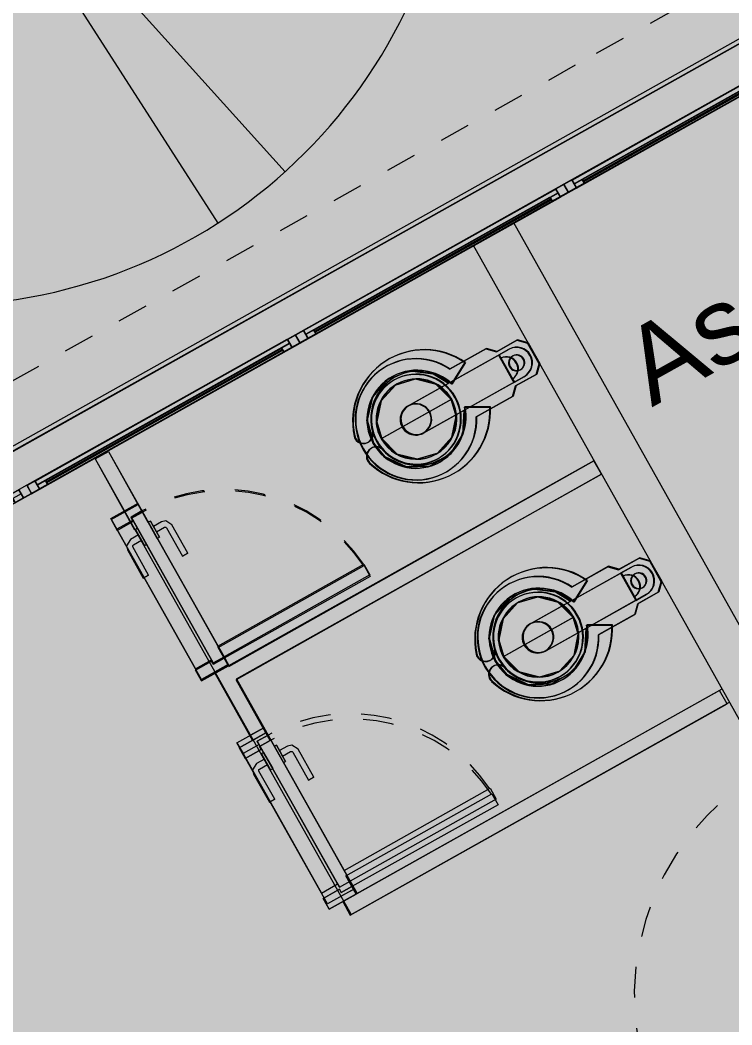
# Model space of a CAD drawing. Header units: metres. Extents: x -11.7 to 73.2, y 41.7 to 99.3.
# Drawn here: x -3.681 to -1.368, y 52.986 to 56.25 of the extents above; entities that cross this region are included whole.
import ezdxf

# ---------------------------------------------------------------- set-up
doc = ezdxf.new("R2010")
doc.units = ezdxf.units.M
doc.linetypes.add('LineaDiscontinua-1_5mm', pattern=[0.003, 0.0015, -0.0015])
doc.linetypes.add('LíneaDeRejilla', pattern=[0.021, 0.012, -0.003, 0.003, -0.003])
for name, color, linetype, lineweight in [('A-DETL-3', 151, 'Continuous', 5), ('A-DETL-GENF', 92, 'Continuous', 5), ('A-MURO', 113, 'Continuous', 9), ('A-MURO-ACHU', 111, 'Continuous', 9), ('A-PISO', 51, 'Continuous', 9), ('A-PISO-ACHU', 8, 'Continuous', 9), ('A-PSAJ-ARBOL', 71, 'Continuous', 5), ('A-PUER', 31, 'Continuous', 5), ('A-PUER-MARC', 31, 'Continuous', 5), ('A-TEXT-NOTA', 2, 'Continuous', 5), ('A-VENT', 1, 'Continuous', 5), ('A-WALL', 113, 'Continuous', 18), ('H-HID-APAR', 6, 'Continuous', 5), ('S-REJI', 1, 'Continuous', 5)]:
    doc.layers.add(name, color=color, linetype=linetype, lineweight=lineweight)
doc.styles.add('Arial_3', font='arial.ttf', dxfattribs={"height": 0.25})

# ---------------------------------------------------------------- blocks, each defined once
blk = doc.blocks.new('Puerta-Batiente-HojaLisa - 900x2200-1042033-Nivel 1')
at = {"layer": 'A-PUER'}
for p, q in [((-0.382, 0.919), (-0.422, 0.919)), ((-0.422, 0.919), (-0.422, 0.075)), ((-0.382, 0.075), (-0.382, 0.919)), ((-0.422, 0.075), (-0.382, 0.075)), ((0.422, 0.075), (-0.422, 0.075)), ((-0.422, 0.075), (-0.422, 0.075)), ((-0.422, 0.075), (0.422, 0.075)), ((-0.422, 0.075), (-0.422, 0.035)), ((-0.422, 0.075), (-0.422, 0.035)), ((0.422, 0.075), (0.422, 0.075)), ((0.422, 0.035), (0.422, 0.075)), ((0.422, 0.075), (0.422, 0.035)), ((0.422, 0.035), (-0.422, 0.035)), ((-0.422, 0.035), (-0.422, 0.035)), ((-0.422, 0.035), (0.422, 0.035)), ((0.422, 0.035), (0.422, 0.035))]:
    blk.add_line(p, q, dxfattribs=at)
at = {"layer": 'A-PUER', "linetype": 'LineaDiscontinua-1_5mm'}
blk.add_arc((-0.422, 0.075), 0.844, 360, 87.2835, dxfattribs=at)
at = {"layer": 'A-PUER-MARC'}
for p, q in [((-0.45, -0.025), (-0.45, 0.075)), ((-0.45, 0.075), (-0.422, 0.075)), ((-0.45, -0.025), (-0.45, 0.075)), ((-0.45, 0.075), (-0.45, 0.075)), ((-0.45, 0.075), (0.45, 0.075)), ((-0.422, 0.075), (-0.422, 0.035)), ((0.422, 0.075), (-0.422, 0.075)), ((-0.422, 0.075), (-0.422, 0.075)), ((-0.422, 0.075), (-0.422, 0.035)), ((0.422, 0.075), (0.422, 0.075)), ((0.45, 0.075), (0.422, 0.075)), ((0.422, 0.075), (0.422, 0.035)), ((0.422, 0.035), (0.422, 0.075)), ((0.45, 0.075), (0.45, -0.025)), ((0.45, 0.075), (0.45, 0.075)), ((0.45, 0.075), (0.45, -0.025)), ((-0.422, 0.035), (-0.41, 0.035)), ((-0.422, 0.035), (-0.422, 0.035)), ((-0.422, 0.035), (0.422, 0.035)), ((-0.41, 0.035), (-0.41, -0.025)), ((-0.41, 0.035), (-0.41, -0.025)), ((0.41, 0.035), (-0.41, 0.035)), ((-0.41, 0.035), (-0.41, 0.035)), ((0.41, 0.035), (0.41, 0.035)), ((0.41, -0.025), (0.41, 0.035)), ((0.422, 0.035), (0.41, 0.035)), ((0.41, -0.025), (0.41, 0.035)), ((0.422, 0.035), (0.422, 0.035)), ((-0.41, -0.025), (-0.45, -0.025)), ((0.45, -0.025), (-0.45, -0.025)), ((-0.45, -0.025), (-0.45, -0.025)), ((-0.41, -0.025), (-0.41, -0.025)), ((-0.41, -0.025), (0.41, -0.025)), ((0.41, -0.025), (0.45, -0.025)), ((0.41, -0.025), (0.41, -0.025)), ((0.45, -0.025), (0.45, -0.025))]:
    blk.add_line(p, q, dxfattribs=at)
blk = doc.blocks.new('Puerta-Batiente-HojaLisa - 600x1_400-1274801-Nivel 1')
at = {"layer": 'A-PUER'}
for p, q in [((0.272, 0.015), (-0.272, 0.015)), ((-0.272, 0.015), (-0.272, 0.015)), ((-0.272, 0.015), (0.272, 0.015)), ((-0.272, 0.015), (-0.272, -0.025)), ((-0.272, 0.015), (-0.272, -0.025)), ((0.272, 0.015), (0.272, 0.015)), ((0.272, -0.025), (0.272, 0.015)), ((0.272, 0.015), (0.272, -0.025)), ((-0.272, -0.569), (-0.272, -0.025)), ((-0.272, -0.025), (-0.232, -0.025)), ((0.272, -0.025), (-0.272, -0.025)), ((-0.272, -0.025), (-0.272, -0.025)), ((-0.272, -0.025), (0.272, -0.025)), ((-0.232, -0.025), (-0.232, -0.569)), ((0.272, -0.025), (0.272, -0.025)), ((-0.232, -0.569), (-0.272, -0.569))]:
    blk.add_line(p, q, dxfattribs=at)
at = {"layer": 'A-PUER', "linetype": 'LineaDiscontinua-1_5mm'}
blk.add_arc((-0.272, -0.025), 0.544, 274.2167, 0, dxfattribs=at)
at = {"layer": 'A-PUER-MARC'}
for p, q in [((-0.3, -0.025), (-0.3, 0.075)), ((-0.3, 0.075), (-0.26, 0.075)), ((-0.3, -0.025), (-0.3, 0.075)), ((-0.3, 0.075), (-0.3, 0.075)), ((-0.3, 0.075), (0.3, 0.075)), ((-0.26, 0.075), (-0.26, 0.015)), ((-0.26, 0.075), (-0.26, 0.075)), ((-0.26, 0.075), (-0.26, 0.015)), ((0.26, 0.075), (-0.26, 0.075)), ((0.26, 0.015), (0.26, 0.075)), ((0.3, 0.075), (0.26, 0.075)), ((0.26, 0.075), (0.26, 0.075)), ((0.26, 0.015), (0.26, 0.075)), ((0.3, 0.075), (0.3, 0.075)), ((0.3, 0.075), (0.3, -0.025)), ((0.3, 0.075), (0.3, -0.025)), ((-0.26, 0.015), (-0.272, 0.015)), ((-0.272, 0.015), (-0.272, -0.025)), ((-0.272, 0.015), (-0.272, 0.015)), ((-0.272, 0.015), (-0.272, -0.025)), ((0.272, 0.015), (-0.272, 0.015)), ((-0.26, 0.015), (-0.26, 0.015)), ((-0.26, 0.015), (0.26, 0.015)), ((0.26, 0.015), (0.26, 0.015)), ((0.26, 0.015), (0.272, 0.015)), ((0.272, 0.015), (0.272, 0.015)), ((0.272, 0.015), (0.272, -0.025)), ((0.272, -0.025), (0.272, 0.015)), ((-0.272, -0.025), (-0.3, -0.025)), ((-0.3, -0.025), (-0.3, -0.025)), ((0.3, -0.025), (-0.3, -0.025)), ((-0.272, -0.025), (-0.272, -0.025)), ((-0.272, -0.025), (0.272, -0.025)), ((0.272, -0.025), (0.272, -0.025)), ((0.272, -0.025), (0.3, -0.025)), ((0.3, -0.025), (0.3, -0.025))]:
    blk.add_line(p, q, dxfattribs=at)
blk = doc.blocks.new('Manija-Horizontal-SinCerradura - 120-1041475-Nivel 1')
at = {"layer": 'A-PUER'}
for p, q in [((0.14, 0.038), (0.14, 0.008)), ((0.16, 0.008), (0.16, 0.038)), ((0.27, 0.063), (0.165, 0.063)), ((0.165, 0.043), (0.27, 0.043)), ((0.27, 0.063), (0.27, 0.043)), ((0.27, 0.043), (0.27, 0.063)), ((0.12, 0.008), (0.12, 0)), ((0.12, 0.008), (0.18, 0.008)), ((0.18, 0.008), (0.12, 0.008)), ((0.12, 0), (0.18, 0)), ((0.18, 0), (0.12, 0)), ((0.14, 0.008), (0.16, 0.008)), ((0.16, 0.008), (0.14, 0.008)), ((0.18, 0), (0.18, 0.008))]:
    blk.add_line(p, q, dxfattribs=at)
at = {"layer": 'A-PUER', "flags": 128}
for points in [[(0.165, 0.063), (0.144, 0.0515), (0.14, 0.038)], [(0.16, 0.038), (0.1623, 0.0422), (0.165, 0.043)]]:
    blk.add_lwpolyline(points, dxfattribs=at)
blk = doc.blocks.new('Manija-Horizontal-SinCerradura - 120-1041476-Nivel 1')
at = {"layer": 'A-PUER'}
for p, q in [((0.12, 0), (0.12, -0.008)), ((0.12, 0), (0.18, 0)), ((0.18, 0), (0.12, 0)), ((0.18, -0.008), (0.18, 0)), ((0.12, -0.008), (0.18, -0.008)), ((0.18, -0.008), (0.12, -0.008)), ((0.14, -0.008), (0.14, -0.038)), ((0.14, -0.008), (0.16, -0.008)), ((0.16, -0.008), (0.14, -0.008)), ((0.16, -0.038), (0.16, -0.008)), ((0.27, -0.043), (0.165, -0.043)), ((0.165, -0.063), (0.27, -0.063)), ((0.27, -0.063), (0.27, -0.043)), ((0.27, -0.043), (0.27, -0.063))]:
    blk.add_line(p, q, dxfattribs=at)
at = {"layer": 'A-PUER', "flags": 128}
for points in [[(0.14, -0.038), (0.1515, -0.059), (0.165, -0.063)], [(0.165, -0.043), (0.1608, -0.0407), (0.16, -0.038)]]:
    blk.add_lwpolyline(points, dxfattribs=at)
blk = doc.blocks.new('M_Water Closet - Flush Valve - Floor Mounted - Public - 6_1 Lpf-1196154-Nivel 1')
at = {"layer": 'H-HID-APAR'}
for p, q in [((-0.0381, 0), (-0.0635, -0.0254)), ((-0.0635, -0.0254), (-0.0381, 0)), ((-0.0635, -0.0254), (-0.0635, -0.1016)), ((-0.0635, -0.1016), (-0.0635, -0.0254)), ((-0.0635, -0.0254), (-0.0635, -0.0254)), ((0.0381, 0), (-0.0381, 0)), ((-0.0381, 0), (0.0381, 0)), ((-0.0381, 0), (-0.0381, 0)), ((0.0635, -0.0254), (0.0381, 0)), ((0.0381, 0), (0.0635, -0.0254)), ((0.0381, 0), (0.0381, 0)), ((0.0635, -0.1016), (0.0635, -0.0254)), ((0.0635, -0.0254), (0.0635, -0.1016)), ((0.0635, -0.0254), (0.0635, -0.0254)), ((-0.0508, -0.2877), (-0.0508, -0.0635)), ((-0.0508, -0.0635), (-0.0508, -0.1016)), ((0.0508, -0.0635), (0.0508, -0.2877)), ((0.0508, -0.1016), (0.0508, -0.0635)), ((-0.0635, -0.1016), (-0.0889, -0.127)), ((-0.0889, -0.127), (-0.0635, -0.1016)), ((-0.0889, -0.127), (-0.0889, -0.2625)), ((-0.0889, -0.2625), (-0.0889, -0.127)), ((-0.0889, -0.127), (-0.0889, -0.127)), ((-0.0635, -0.1016), (-0.0635, -0.1016)), ((-0.0508, -0.4382), (-0.0508, -0.1016)), ((-0.0508, -0.1016), (0.0508, -0.1016)), ((-0.0508, -0.1016), (-0.0508, -0.1016)), ((-0.0508, -0.1016), (-0.0381, -0.1016)), ((-0.0381, -0.1016), (0.0381, -0.1016)), ((0.0381, -0.1016), (0.0508, -0.1016)), ((0.0508, -0.1016), (0.0508, -0.4382)), ((0.0508, -0.1016), (0.0508, -0.1016)), ((0.0889, -0.127), (0.0635, -0.1016)), ((0.0635, -0.1016), (0.0889, -0.127)), ((0.0635, -0.1016), (0.0635, -0.1016)), ((0.0889, -0.2625), (0.0889, -0.127)), ((0.0889, -0.127), (0.0889, -0.2625)), ((0.0889, -0.127), (0.0889, -0.127)), ((-0.0429, -0.281), (-0.0825, -0.2088)), ((-0.0825, -0.2088), (-0.0429, -0.281)), ((-0.0825, -0.2088), (-0.0825, -0.2088)), ((0.0826, -0.2088), (0.0429, -0.281)), ((0.0429, -0.281), (0.0826, -0.2088)), ((0.0826, -0.2088), (0.0826, -0.2088)), ((-0.0889, -0.2625), (-0.0889, -0.2625)), ((-0.0508, -0.4382), (-0.0508, -0.2877)), ((-0.0429, -0.281), (-0.0429, -0.281)), ((0.0429, -0.281), (0.0429, -0.281)), ((0.0508, -0.2877), (0.0508, -0.4382)), ((0.0889, -0.2625), (0.0889, -0.2625)), ((-0.0324, -0.5807), (-0.0324, -0.5807)), ((0.0324, -0.5807), (0.0324, -0.5807))]:
    blk.add_line(p, q, dxfattribs=at)
at = {"layer": 'H-HID-APAR', "flags": 128}
for points in [[(0, -0.5969), (-0.0747, -0.5782), (-0.1318, -0.5266), (-0.1579, -0.4542), (-0.1469, -0.378), (-0.1013, -0.3159), (-0.0508, -0.2877)], [(0.0508, -0.2877), (0.1156, -0.3293), (0.1532, -0.3965), (0.1548, -0.4735), (0.1199, -0.5422), (0.0569, -0.5864), (0, -0.5969)], [(0, -0.3064), (-0.067, -0.325), (-0.1149, -0.3754), (-0.13, -0.4434), (-0.1079, -0.5093), (-0.055, -0.5545), (0, -0.5667)], [(0, -0.3064), (0, -0.5667)], [(0, -0.5667), (0.067, -0.5481), (0.1149, -0.4977), (0.13, -0.4298), (0.1079, -0.3638), (0.055, -0.3186), (0, -0.3064)]]:
    blk.add_lwpolyline(points, dxfattribs=at)
at = {"layer": 'H-HID-APAR'}
for centre, radius, start, end in [((0, -0.0635), 0.0508, 0, 180), ((0, -0.0635), 0.0508, 0, 180), ((0, -0.1016), 0.0381, 0, 180), ((0, -0.0635), 0.0254, 360, 180), ((0, -0.0635), 0.0254, 0, 180), ((0, -0.0635), 0.0254, 180, 360), ((0, -0.0635), 0.0254, 180, 0), ((0.0187, -0.4177), 0.2322, 115.8609, 252.5741), ((0.0187, -0.4177), 0.2322, 115.8609, 252.5741), ((-0.0187, -0.4177), 0.2322, 287.4259, 64.1391), ((-0.0187, -0.4177), 0.2322, 287.4259, 64.1391), ((0, -0.4382), 0.1969, 116.8472, 63.1528), ((0, -0.4382), 0.1969, 116.8472, 63.1528), ((0, -0.4382), 0.1588, 108.6629, 270), ((0.0024, -0.4294), 0.1552, 106.9633, 257.0367), ((0.0024, -0.4294), 0.1552, 106.9633, 257.0367), ((0, -0.4382), 0.146, 0, 180), ((0, -0.4382), 0.1461, 360, 180), ((0, -0.4382), 0.1587, 270, 71.3371), ((-0.0024, -0.4294), 0.1552, 282.9633, 73.0367), ((-0.0024, -0.4294), 0.1552, 282.9633, 73.0367), ((0, -0.4366), 0.1302, 90, 270), ((0, -0.4366), 0.1302, 270, 90), ((0, -0.4382), 0.05, 360, 180), ((0, -0.4382), 0.05, 0, 180), ((0, -0.4382), 0.146, 180, 0), ((0, -0.4382), 0.1461, 180, 360), ((0, -0.4382), 0.0508, 180, 0), ((0, -0.4382), 0.0508, 180, 0), ((0, -0.4382), 0.05, 180, 360), ((0, -0.4382), 0.05, 180, 0), ((-0.0416, -0.61), 0.0307, 252.5741, 72.5741), ((-0.0416, -0.61), 0.0307, 252.5741, 72.5741), ((0.0416, -0.61), 0.0307, 107.4259, 287.4259), ((0.0416, -0.61), 0.0307, 107.4259, 287.4259)]:
    blk.add_arc(centre, radius, start, end, dxfattribs=at)
blk = doc.blocks.new('Ventana-1Cuerpo-Proyectante - 1000x500-1742395-Nivel 1')
at = {"layer": 'A-VENT'}
for p, q in [((-0.5, -0.045), (-0.5, -0.075)), ((0.5, -0.045), (-0.5, -0.045)), ((-0.5, -0.045), (-0.5, -0.045)), ((0.5, -0.045), (-0.5, -0.045)), ((-0.5, -0.045), (-0.5, -0.075)), ((-0.47, -0.075), (-0.47, -0.045)), ((-0.47, -0.045), (-0.47, -0.075)), ((-0.47, -0.045), (0.47, -0.045)), ((-0.47, -0.045), (-0.47, -0.045)), ((-0.47, -0.045), (0.47, -0.045)), ((-0.47, -0.06), (-0.47, -0.075)), ((0.47, -0.06), (-0.47, -0.06)), ((-0.47, -0.06), (-0.47, -0.06)), ((0.47, -0.06), (-0.47, -0.06)), ((-0.47, -0.06), (-0.47, -0.075)), ((-0.44, -0.075), (-0.44, -0.06)), ((-0.44, -0.06), (-0.44, -0.075)), ((-0.44, -0.06), (0.44, -0.06)), ((-0.44, -0.06), (-0.44, -0.06)), ((-0.44, -0.06), (0.44, -0.06)), ((0.44, -0.075), (0.44, -0.06)), ((0.44, -0.06), (0.44, -0.06)), ((0.44, -0.06), (0.44, -0.075)), ((0.47, -0.075), (0.47, -0.045)), ((0.47, -0.045), (0.47, -0.045)), ((0.47, -0.045), (0.47, -0.075)), ((0.47, -0.075), (0.47, -0.06)), ((0.47, -0.075), (0.47, -0.06)), ((0.47, -0.06), (0.47, -0.06)), ((0.5, -0.075), (0.5, -0.045)), ((0.5, -0.075), (0.5, -0.045)), ((0.5, -0.045), (0.5, -0.045)), ((0.5, -0.075), (-0.5, -0.075)), ((-0.5, -0.075), (-0.5, -0.075)), ((-0.5, -0.075), (0.5, -0.075)), ((0.47, -0.075), (-0.47, -0.075)), ((-0.47, -0.075), (-0.47, -0.075)), ((-0.47, -0.075), (0.47, -0.075)), ((0.47, -0.075), (-0.47, -0.075)), ((-0.47, -0.075), (-0.47, -0.075)), ((-0.47, -0.075), (0.47, -0.075)), ((-0.44, -0.066), (-0.44, -0.068)), ((0.44, -0.066), (-0.44, -0.066)), ((-0.44, -0.066), (-0.44, -0.066)), ((0.44, -0.066), (-0.44, -0.066)), ((-0.44, -0.066), (-0.44, -0.068)), ((0.44, -0.068), (-0.44, -0.068)), ((-0.44, -0.068), (-0.44, -0.068)), ((-0.44, -0.068), (0.44, -0.068)), ((0.44, -0.075), (-0.44, -0.075)), ((-0.44, -0.075), (-0.44, -0.075)), ((-0.44, -0.075), (0.44, -0.075)), ((0.44, -0.068), (0.44, -0.066)), ((0.44, -0.068), (0.44, -0.066)), ((0.44, -0.066), (0.44, -0.066)), ((0.44, -0.068), (0.44, -0.068)), ((0.44, -0.075), (0.44, -0.075)), ((0.47, -0.075), (0.47, -0.075)), ((0.47, -0.075), (0.47, -0.075)), ((0.5, -0.075), (0.5, -0.075))]:
    blk.add_line(p, q, dxfattribs=at)
blk = doc.blocks.new('M_RPC Tree - Deciduous - Scarlet Oak - 6 mts-1356157-Nivel 1')
at = {"layer": 'A-PSAJ-ARBOL'}
for q in [(0.9105, -1.4196), (1.1293, -1.2526)]:
    blk.add_line((0, 0), q, dxfattribs=at)
blk.add_arc((0, 0), 1.6865, 180, 360, dxfattribs=at)
blk = doc.blocks.new('Puerta-Batiente-ConVentanaSuperior - 900x2200-HojaConDilataciones_3_-V19-Nivel 1')
at = {"layer": 'A-PUER'}
for p, q in [((-0.382, 0.919), (-0.422, 0.919)), ((-0.422, 0.919), (-0.422, 0.075)), ((-0.382, 0.075), (-0.382, 0.919)), ((-0.422, 0.075), (-0.382, 0.075))]:
    blk.add_line(p, q, dxfattribs=at)
at = {"layer": 'A-PUER', "linetype": 'LineaDiscontinua-1_5mm'}
blk.add_arc((-0.422, 0.075), 0.844, 360, 87.2835, dxfattribs=at)
at = {"layer": 'A-PUER-MARC', "lineweight": 9}
for p, q in [((-0.45, -0.025), (-0.45, 0.075)), ((-0.45, 0.075), (-0.422, 0.075)), ((-0.422, 0.075), (-0.422, 0.035)), ((0.422, 0.035), (0.422, 0.075)), ((0.422, 0.075), (0.45, 0.075)), ((0.45, 0.075), (0.45, -0.025)), ((-0.422, 0.035), (-0.41, 0.035)), ((-0.41, 0.035), (-0.41, -0.025)), ((0.41, 0.035), (0.422, 0.035)), ((0.41, -0.025), (0.41, 0.035)), ((-0.41, -0.025), (-0.45, -0.025)), ((0.45, -0.025), (0.41, -0.025))]:
    blk.add_line(p, q, dxfattribs=at)
at = {"layer": 'A-PUER-MARC'}
for p, q in [((-0.45, 0.075), (-0.422, 0.075)), ((-0.45, 0.075), (-0.45, 0.075)), ((-0.45, -0.025), (-0.45, 0.075)), ((-0.422, 0.075), (-0.422, 0.075)), ((-0.422, 0.035), (-0.422, 0.075)), ((0.422, 0.075), (0.45, 0.075)), ((0.422, 0.075), (0.422, 0.075)), ((0.422, 0.075), (0.422, 0.035)), ((0.45, 0.075), (0.45, 0.075)), ((0.45, -0.025), (0.45, 0.075)), ((-0.41, 0.035), (-0.422, 0.035)), ((-0.422, 0.035), (-0.422, 0.035)), ((-0.41, -0.025), (-0.41, 0.035)), ((-0.41, 0.035), (-0.41, 0.035)), ((0.41, -0.025), (0.41, 0.035)), ((0.422, 0.035), (0.41, 0.035)), ((0.41, 0.035), (0.41, 0.035)), ((0.422, 0.035), (0.422, 0.035)), ((-0.45, -0.025), (-0.45, -0.025)), ((-0.41, -0.025), (-0.45, -0.025)), ((-0.41, -0.025), (-0.41, -0.025)), ((0.41, -0.025), (0.41, -0.025)), ((0.45, -0.025), (0.41, -0.025)), ((0.45, -0.025), (0.45, -0.025))]:
    blk.add_line(p, q, dxfattribs=at)
blk = doc.blocks.new('Puerta-Batiente-HojaLisa - 600x1_400-V14-Nivel 1')
at = {"layer": 'A-PUER'}
for p, q in [((-0.272, -0.569), (-0.272, -0.025)), ((-0.272, -0.025), (-0.232, -0.025)), ((-0.232, -0.025), (-0.232, -0.569)), ((-0.232, -0.569), (-0.272, -0.569))]:
    blk.add_line(p, q, dxfattribs=at)
at = {"layer": 'A-PUER', "linetype": 'LineaDiscontinua-1_5mm'}
blk.add_arc((-0.272, -0.025), 0.544, 274.2167, 0, dxfattribs=at)
at = {"layer": 'A-PUER-MARC', "lineweight": 9}
for p, q in [((-0.26, 0.075), (-0.3, 0.075)), ((-0.3, 0.075), (-0.3, -0.025)), ((-0.26, 0.015), (-0.26, 0.075)), ((0.3, 0.075), (0.26, 0.075)), ((0.26, 0.075), (0.26, 0.015)), ((0.3, -0.025), (0.3, 0.075)), ((-0.272, -0.025), (-0.272, 0.015)), ((-0.272, 0.015), (-0.26, 0.015)), ((0.26, 0.015), (0.272, 0.015)), ((0.272, 0.015), (0.272, -0.025)), ((-0.3, -0.025), (-0.272, -0.025)), ((0.272, -0.025), (0.3, -0.025))]:
    blk.add_line(p, q, dxfattribs=at)
at = {"layer": 'A-PUER-MARC'}
for p, q in [((-0.3, -0.025), (-0.3, 0.075)), ((-0.3, 0.075), (-0.26, 0.075)), ((-0.3, 0.075), (-0.3, 0.075)), ((-0.26, 0.075), (-0.26, 0.015)), ((-0.26, 0.075), (-0.26, 0.075)), ((0.26, 0.015), (0.26, 0.075)), ((0.3, 0.075), (0.26, 0.075)), ((0.26, 0.075), (0.26, 0.075)), ((0.3, 0.075), (0.3, 0.075)), ((0.3, 0.075), (0.3, -0.025)), ((-0.26, 0.015), (-0.272, 0.015)), ((-0.272, 0.015), (-0.272, -0.025)), ((-0.272, 0.015), (-0.272, 0.015)), ((-0.26, 0.015), (-0.26, 0.015)), ((0.26, 0.015), (0.26, 0.015)), ((0.26, 0.015), (0.272, 0.015)), ((0.272, 0.015), (0.272, 0.015)), ((0.272, -0.025), (0.272, 0.015)), ((-0.272, -0.025), (-0.3, -0.025)), ((-0.3, -0.025), (-0.3, -0.025)), ((-0.272, -0.025), (-0.272, -0.025)), ((0.272, -0.025), (0.272, -0.025)), ((0.272, -0.025), (0.3, -0.025)), ((0.3, -0.025), (0.3, -0.025))]:
    blk.add_line(p, q, dxfattribs=at)
blk = doc.blocks.new('M_Water Closet - Flush Valve - Floor Mounted - Public - 6_1 Lpf-V12-Nivel 1')
at = {"layer": 'H-HID-APAR'}
for p, q in [((-0.0381, 0), (-0.0635, -0.0254)), ((-0.0635, -0.0254), (-0.0381, 0)), ((-0.0635, -0.0254), (-0.0635, -0.1016)), ((-0.0635, -0.1016), (-0.0635, -0.0254)), ((-0.0635, -0.0254), (-0.0635, -0.0254)), ((0.0381, 0), (-0.0381, 0)), ((-0.0381, 0), (0.0381, 0)), ((-0.0381, 0), (-0.0381, 0)), ((0.0635, -0.0254), (0.0381, 0)), ((0.0381, 0), (0.0635, -0.0254)), ((0.0381, 0), (0.0381, 0)), ((0.0635, -0.1016), (0.0635, -0.0254)), ((0.0635, -0.0254), (0.0635, -0.1016)), ((0.0635, -0.0254), (0.0635, -0.0254)), ((-0.0508, -0.2877), (-0.0508, -0.0635)), ((-0.0508, -0.0635), (-0.0508, -0.1016)), ((0.0508, -0.0635), (0.0508, -0.2877)), ((0.0508, -0.1016), (0.0508, -0.0635)), ((-0.0635, -0.1016), (-0.0889, -0.127)), ((-0.0889, -0.127), (-0.0635, -0.1016)), ((-0.0889, -0.127), (-0.0889, -0.2625)), ((-0.0889, -0.2625), (-0.0889, -0.127)), ((-0.0889, -0.127), (-0.0889, -0.127)), ((-0.0635, -0.1016), (-0.0635, -0.1016)), ((-0.0508, -0.4382), (-0.0508, -0.1016)), ((-0.0508, -0.1016), (0.0508, -0.1016)), ((-0.0508, -0.1016), (-0.0508, -0.1016)), ((-0.0508, -0.1016), (-0.0381, -0.1016)), ((-0.0381, -0.1016), (0.0381, -0.1016)), ((0.0381, -0.1016), (0.0508, -0.1016)), ((0.0508, -0.1016), (0.0508, -0.4382)), ((0.0508, -0.1016), (0.0508, -0.1016)), ((0.0889, -0.127), (0.0635, -0.1016)), ((0.0635, -0.1016), (0.0889, -0.127)), ((0.0635, -0.1016), (0.0635, -0.1016)), ((0.0889, -0.2625), (0.0889, -0.127)), ((0.0889, -0.127), (0.0889, -0.2625)), ((0.0889, -0.127), (0.0889, -0.127)), ((-0.0429, -0.281), (-0.0825, -0.2088)), ((-0.0825, -0.2088), (-0.0429, -0.281)), ((-0.0825, -0.2088), (-0.0825, -0.2088)), ((0.0826, -0.2088), (0.0429, -0.281)), ((0.0429, -0.281), (0.0826, -0.2088)), ((0.0826, -0.2088), (0.0826, -0.2088)), ((-0.0889, -0.2625), (-0.0889, -0.2625)), ((-0.0508, -0.4382), (-0.0508, -0.2877)), ((-0.0429, -0.281), (-0.0429, -0.281)), ((0.0429, -0.281), (0.0429, -0.281)), ((0.0508, -0.2877), (0.0508, -0.4382)), ((0.0889, -0.2625), (0.0889, -0.2625)), ((-0.0324, -0.5807), (-0.0324, -0.5807)), ((0.0324, -0.5807), (0.0324, -0.5807))]:
    blk.add_line(p, q, dxfattribs=at)
at = {"layer": 'H-HID-APAR', "flags": 128}
for points in [[(0, -0.5969), (-0.0747, -0.5782), (-0.1318, -0.5266), (-0.1579, -0.4542), (-0.1469, -0.378), (-0.1013, -0.3159), (-0.0508, -0.2877)], [(0.0508, -0.2877), (0.1156, -0.3293), (0.1532, -0.3965), (0.1548, -0.4735), (0.1199, -0.5422), (0.0569, -0.5864), (0, -0.5969)], [(0, -0.3064), (-0.067, -0.325), (-0.1149, -0.3754), (-0.13, -0.4434), (-0.1079, -0.5093), (-0.055, -0.5545), (0, -0.5667)], [(0, -0.3064), (0, -0.5667)], [(0, -0.5667), (0.067, -0.5481), (0.1149, -0.4977), (0.13, -0.4298), (0.1079, -0.3638), (0.055, -0.3186), (0, -0.3064)]]:
    blk.add_lwpolyline(points, dxfattribs=at)
at = {"layer": 'H-HID-APAR'}
for centre, radius, start, end in [((0, -0.0635), 0.0508, 0, 180), ((0, -0.0635), 0.0508, 0, 180), ((0, -0.1016), 0.0381, 0, 180), ((0, -0.0635), 0.0254, 360, 180), ((0, -0.0635), 0.0254, 0, 180), ((0, -0.0635), 0.0254, 180, 360), ((0, -0.0635), 0.0254, 180, 0), ((0.0187, -0.4177), 0.2322, 115.8609, 252.5741), ((0.0187, -0.4177), 0.2322, 115.8609, 252.5741), ((-0.0187, -0.4177), 0.2322, 287.4259, 64.1391), ((-0.0187, -0.4177), 0.2322, 287.4259, 64.1391), ((0, -0.4382), 0.1969, 116.8472, 63.1528), ((0, -0.4382), 0.1969, 116.8472, 63.1528), ((0, -0.4382), 0.1588, 108.6629, 270), ((0.0024, -0.4294), 0.1552, 106.9633, 257.0367), ((0.0024, -0.4294), 0.1552, 106.9633, 257.0367), ((0, -0.4382), 0.146, 0, 180), ((0, -0.4382), 0.1461, 360, 180), ((0, -0.4382), 0.1587, 270, 71.3371), ((-0.0024, -0.4294), 0.1552, 282.9633, 73.0367), ((-0.0024, -0.4294), 0.1552, 282.9633, 73.0367), ((0, -0.4366), 0.1302, 90, 270), ((0, -0.4366), 0.1302, 270, 90), ((0, -0.4382), 0.05, 360, 180), ((0, -0.4382), 0.05, 0, 180), ((0, -0.4382), 0.146, 180, 0), ((0, -0.4382), 0.1461, 180, 360), ((0, -0.4382), 0.0508, 180, 0), ((0, -0.4382), 0.0508, 180, 0), ((0, -0.4382), 0.05, 180, 360), ((0, -0.4382), 0.05, 180, 0), ((-0.0416, -0.61), 0.0307, 252.5741, 72.5741), ((-0.0416, -0.61), 0.0307, 252.5741, 72.5741), ((0.0416, -0.61), 0.0307, 107.4259, 287.4259), ((0.0416, -0.61), 0.0307, 107.4259, 287.4259)]:
    blk.add_arc(centre, radius, start, end, dxfattribs=at)
blk = doc.blocks.new('Ventana-1Cuerpo-Proyectante - 1000x500-1741206-Nivel 1')
at = {"layer": 'A-VENT'}
for p, q in [((0.5, 0.075), (-0.5, 0.075)), ((-0.5, 0.075), (-0.5, 0.075)), ((-0.5, 0.075), (0.5, 0.075)), ((-0.5, 0.075), (-0.5, 0.045)), ((-0.5, 0.075), (-0.5, 0.045)), ((0.47, 0.075), (-0.47, 0.075)), ((-0.47, 0.075), (-0.47, 0.075)), ((-0.47, 0.075), (0.47, 0.075)), ((-0.47, 0.075), (-0.47, 0.06)), ((-0.47, 0.075), (-0.47, 0.06)), ((0.47, 0.075), (-0.47, 0.075)), ((-0.47, 0.075), (-0.47, 0.075)), ((-0.47, 0.075), (0.47, 0.075)), ((-0.47, 0.045), (-0.47, 0.075)), ((-0.47, 0.075), (-0.47, 0.045)), ((0.44, 0.075), (-0.44, 0.075)), ((-0.44, 0.075), (-0.44, 0.075)), ((-0.44, 0.075), (0.44, 0.075)), ((-0.44, 0.06), (-0.44, 0.075)), ((-0.44, 0.075), (-0.44, 0.06)), ((0.44, 0.068), (-0.44, 0.068)), ((-0.44, 0.068), (-0.44, 0.068)), ((-0.44, 0.068), (0.44, 0.068)), ((-0.44, 0.068), (-0.44, 0.066)), ((-0.44, 0.068), (-0.44, 0.066)), ((-0.44, 0.066), (0.44, 0.066)), ((-0.44, 0.066), (-0.44, 0.066)), ((-0.44, 0.066), (0.44, 0.066)), ((0.44, 0.075), (0.44, 0.075)), ((0.44, 0.06), (0.44, 0.075)), ((0.44, 0.075), (0.44, 0.06)), ((0.44, 0.068), (0.44, 0.068)), ((0.44, 0.066), (0.44, 0.068)), ((0.44, 0.066), (0.44, 0.068)), ((0.44, 0.066), (0.44, 0.066)), ((0.47, 0.075), (0.47, 0.075)), ((0.47, 0.06), (0.47, 0.075)), ((0.47, 0.06), (0.47, 0.075)), ((0.47, 0.075), (0.47, 0.075)), ((0.47, 0.045), (0.47, 0.075)), ((0.47, 0.075), (0.47, 0.045)), ((0.5, 0.075), (0.5, 0.075)), ((0.5, 0.045), (0.5, 0.075)), ((0.5, 0.045), (0.5, 0.075)), ((-0.5, 0.045), (0.5, 0.045)), ((-0.5, 0.045), (-0.5, 0.045)), ((-0.5, 0.045), (0.5, 0.045)), ((-0.47, 0.06), (0.47, 0.06)), ((-0.47, 0.06), (-0.47, 0.06)), ((-0.47, 0.06), (0.47, 0.06)), ((0.47, 0.045), (-0.47, 0.045)), ((-0.47, 0.045), (-0.47, 0.045)), ((0.47, 0.045), (-0.47, 0.045)), ((0.44, 0.06), (-0.44, 0.06)), ((-0.44, 0.06), (-0.44, 0.06)), ((0.44, 0.06), (-0.44, 0.06)), ((0.44, 0.06), (0.44, 0.06)), ((0.47, 0.06), (0.47, 0.06)), ((0.47, 0.045), (0.47, 0.045)), ((0.5, 0.045), (0.5, 0.045))]:
    blk.add_line(p, q, dxfattribs=at)

msp = doc.modelspace()

# ---------------------------------------------------------------- hatches: boundary and pattern name
at = {"layer": 'A-DETL-GENF'}
msp.add_hatch(color=7, dxfattribs=at).paths.add_polyline_path([(-5.4735, 53.8751), (15.3911, 65.5707), (19.0044, 59.1246), (-1.8602, 47.429)], flags=0)
at = {"layer": 'A-MURO-ACHU', "lineweight": 5}
for points in [[(-2.0772, 55.2856), (-2.2076, 55.5182), (-2.0768, 55.5916), (-1.9464, 55.359)], [(-3.3093, 54.595), (-3.4378, 54.8246), (-3.3942, 54.849), (-3.2657, 54.6195)], [(-2.9786, 54.1069), (-3.0031, 54.1505), (-1.8164, 54.8184), (-1.7918, 54.7748)], [(-2.5648, 53.3678), (-2.5892, 53.4114), (-1.4081, 54.0728), (-1.3837, 54.0292)]]:
    msp.add_hatch(color=256, dxfattribs=at).paths.add_polyline_path(points, flags=0)
h = msp.add_hatch(color=256, dxfattribs=at)
h.paths.add_polyline_path([(0.1168, 51.6783), (-0.014, 51.6049), (-0.7542, 52.9255), (-0.8276, 53.0563), (-0.6967, 53.1296)], flags=0)
h.paths.add_polyline_path([(1.387, 49.4124), (1.2561, 49.339), (0.866, 50.0349), (0.8416, 50.0785), (0.4505, 50.7762), (0.4261, 50.8198), (0.5569, 50.8932)], flags=0)
h.paths.add_polyline_path([(-1.9464, 55.359), (-1.2101, 54.0455), (-1.1368, 53.9147), (-1.2676, 53.8413), (-2.0772, 55.2856)], flags=0)
h = msp.add_hatch(color=256, dxfattribs=at)
h.paths.add_polyline_path([(-2.6329, 53.387), (-2.5892, 53.4114), (-2.5648, 53.3678), (-2.6084, 53.3434)], flags=0)
h.paths.add_polyline_path([(-3.0481, 54.1287), (-3.0045, 54.1531), (-3.0031, 54.1505), (-2.9786, 54.1069), (-2.8824, 53.935), (-2.926, 53.9105)], flags=0)
at = {"layer": 'A-PISO-ACHU', "lineweight": 5}
h = msp.add_hatch(color=256, dxfattribs=at)
edge = h.paths.add_edge_path(flags=0)
edge.add_line((-11.7445, 67.4776), (-11.7445, 68.9916))
edge.add_line((-11.7445, 68.9916), (20.6801, 87.2404))
edge.add_line((20.6801, 87.2404), (42.7634, 99.3209))
edge.add_line((42.7634, 99.3209), (49.0143, 99.3209))
edge.add_line((49.0143, 99.3209), (22.1357, 84.6171))
edge.add_line((22.1357, 84.6171), (-8.4217, 67.4192))
edge.add_arc((-9.9695, 75.3717), 8.1018, 263.70195, 281.01358, ccw=False)
edge.add_arc((-12.5327, 60.5221), 7, 76.16032, 83.5347)
h.paths.add_polyline_path([(73.1577, 99.3209), (73.1577, 41.6604)], flags=0)
edge = h.paths.add_edge_path(flags=0)
edge.add_line((69.8508, 99.3209), (73.1577, 99.3209))
edge.add_line((65.9158, 97.1683), (69.8508, 99.3209))
edge = h.paths.add_edge_path(flags=0)
edge.add_line((73.1577, 51.9042), (73.1577, 50.9085))
edge.add_line((73.1577, 50.9085), (67.4094, 50.9125))
edge.add_line((67.4094, 50.9125), (67.406, 45.89))
edge.add_arc((67.7688, 48.868), 3, 197.8091, 263.0532, ccw=False)
edge.add_line((64.9126, 47.9505), (64.9265, 52.0568))
edge.add_arc((67.3569, 51.8382), 2.4403, 138.4696, 174.8617, ccw=False)
edge.add_line((65.5301, 53.4562), (67.4123, 55.1462))
edge.add_line((67.4123, 55.1462), (67.4382, 93.14))
edge.add_line((67.4382, 93.14), (65.5663, 94.5105))
edge.add_arc((67.872, 96.4299), 3, 186.297, 219.7758, ccw=False)
edge.add_line((64.8901, 96.1008), (64.8898, 96.1793))
edge.add_line((64.8898, 96.1793), (64.8841, 98.083))
edge.add_arc((67.8714, 97.808), 3, 152.3867, 174.7408, ccw=False)
edge.add_arc((100.8135, 69.2922), 46.4949, 139.77062, 139.96788, ccw=False)
edge.add_line((65.3163, 99.3209), (73.1577, 99.3209))
edge.add_line((65.9178, 96.1564), (65.9158, 97.1683))
edge.add_arc((67.9002, 96.4214), 2, 187.6142, 217.5848)
edge.add_line((66.3153, 95.2015), (68.4157, 93.6638))
edge.add_line((68.4157, 93.6638), (68.4316, 51.911))
edge.add_line((68.4316, 51.911), (73.1577, 51.9042))
h.paths.add_polyline_path([(20.1051, 57.7169), (26.6837, 61.3986), (27.9973, 59.0622), (49.2365, 71.0357), (49.2365, 57.7169)], flags=0)
edge = h.paths.add_edge_path(flags=0)
edge.add_line((-5.7118, 46.0009), (54.4615, 46.0009))
edge.add_line((54.4615, 46.0009), (54.4615, 90.9023))
edge.add_line((54.4615, 90.9023), (26.9878, 75.8729))
edge.add_line((26.9878, 75.8729), (-6.3365, 57.1178))
edge.add_arc((5.0702, 53.3169), 12.0233, 127.35032, 161.5712, ccw=False)
edge.add_line((-2.2242, 62.8747), (25.5322, 78.4962))
edge.add_line((25.5322, 78.4962), (55.4126, 94.8421))
edge.add_arc((56.8058, 92.0337), 3.135, 2.608, 116.3852, ccw=False)
edge.add_line((59.9376, 92.1763), (59.9338, 86.617))
edge.add_line((59.9338, 86.617), (57.4314, 79.6617))
edge.add_line((57.4314, 79.6617), (57.4109, 49.6328))
edge.add_line((57.4109, 49.6328), (57.4076, 44.7668))
edge.add_arc((59.4076, 44.7654), 2, 179.9609, 218.8093)
edge.add_line((57.8491, 43.512), (59.3383, 41.6604))
edge.add_line((59.3383, 41.6604), (54.9031, 41.6604))
edge.add_line((54.9031, 41.6604), (54.9045, 42.4666))
edge.add_line((54.9045, 42.4666), (49.9037, 42.473))
edge.add_line((49.9037, 42.473), (49.9031, 41.6604))
edge.add_line((49.9031, 41.6604), (40.8603, 41.6604))
edge.add_line((40.8603, 41.6604), (40.8489, 42.4259))
edge.add_line((40.8489, 42.4259), (19.6691, 42.4259))
edge.add_line((19.6691, 42.4259), (19.6628, 41.6604))
edge.add_line((19.6628, 41.6604), (-5.714, 41.6604))
edge.add_line((-5.714, 41.6604), (-5.7118, 46.0009))
h = msp.add_hatch(color=256, dxfattribs=at)
h.paths.add_polyline_path([(73.1577, 99.3209), (73.1577, 41.6604)], flags=0)
edge = h.paths.add_edge_path(flags=0)
edge.add_line((49.0166, 99.3209), (73.1577, 99.3209))
edge.add_line((65.2926, 99.3209), (73.1577, 99.3209))
edge.add_arc((100.8053, 69.3106), 46.4949, 139.80025, 140.00696)
edge.add_arc((67.8438, 97.8039), 3, 152.4258, 174.7799)
edge.add_line((64.8562, 98.0768), (64.8617, 96.6002))
edge.add_line((64.8617, 96.6002), (59.4653, 93.6433))
edge.add_arc((56.7821, 92.022), 3.135, 31.1418, 116.4243)
edge.add_line((55.387, 94.8295), (25.5178, 78.4632))
edge.add_line((25.5178, 78.4632), (-2.228, 62.8228))
edge.add_arc((5.0729, 53.27), 12.0233, 127.3894, 158.5358)
edge.add_arc((-12.5349, 60.4631), 7, 276.48335, 336.479, ccw=False)
edge.add_line((-11.7445, 53.5079), (-11.7445, 67.4184))
edge.add_arc((-12.5349, 60.4631), 7, 76.1994, 83.51665, ccw=False)
edge.add_arc((-9.9818, 75.3145), 8.1018, 263.74102, 281.05266)
edge.add_line((-8.4286, 67.3631), (22.1171, 84.5818))
edge.add_line((22.1171, 84.5818), (49.0166, 99.3209))
h = msp.add_hatch(color=256, dxfattribs=at)
h.paths.add_polyline_path([(1.8887, 47.4669), (10.9851, 47.4669), (10.9851, 48.2669), (54.4615, 48.2669), (54.4615, 46.0009), (-0.7267, 46.0009)], flags=0)
h.paths.add_polyline_path([(54.4815, 90.8752), (54.4823, 87.4505), (-5.4665, 53.8634), (-1.8591, 47.4247), (-4.3698, 46.0228), (-5.6848, 46.0236), (-5.7078, 57.4716), (26.9282, 75.8394)], flags=0)
h = msp.add_hatch(color=256, dxfattribs=at)
h.paths.add_polyline_path([(5.0183, 49.0163), (5.8026, 47.6169), (10.8351, 47.6169), (10.8351, 50.9017), (9.2102, 49.9908), (8.6236, 51.0372)], flags=0)
h.paths.add_polyline_path([(54.3115, 87.2328), (50.3494, 85.0119), (52.1097, 81.8716), (54.3115, 83.1058)], flags=0)
h.paths.add_polyline_path([(47.9626, 73.2955), (20.0811, 57.6669), (44.0865, 57.6669), (44.0865, 68.1681), (49.2212, 71.0628)], flags=0)
h.paths.add_polyline_path([(-5.4663, 53.8623), (-1.1005, 56.3095), (-1.628, 57.2507), (44.0772, 82.8706), (44.6048, 81.9293), (54.4615, 87.4544), (54.4615, 80.7558), (54.2865, 80.6577), (54.2865, 77.0956), (54.4615, 77.1942), (54.4615, 74.0419), (51.0616, 72.1303), (51.0616, 55.9169), (54.4615, 55.9169), (54.4615, 48.2669), (53.7615, 48.2669), (53.7615, 47.4669), (12.1412, 47.4669), (12.1412, 48.2669), (10.9851, 48.2669), (10.9851, 47.4669), (1.8887, 47.4669), (2.2039, 47.6436), (1.3237, 49.2137), (-1.8602, 47.429)], flags=0)
h = msp.add_hatch(color=256, dxfattribs=at)
h.paths.add_polyline_path([(42.0615, 55.7669), (36.7162, 55.7669), (36.7162, 48.8519), (42.0615, 48.8519)], flags=0)
h.paths.add_polyline_path([(21.7835, 60.8543), (28.3799, 64.5519), (24.9032, 70.7542), (18.3074, 67.0556)], flags=0)
h.paths.add_polyline_path([(49.1615, 73.8961), (20.2087, 57.6669), (49.1615, 57.6669)], flags=0)
h.paths.add_polyline_path([(-5.4652, 53.8604), (-1.1055, 56.3078), (-1.6336, 57.2463), (-1.235, 57.4697), (-1.0431, 57.1276), (17.9155, 67.7547), (18.1041, 67.4184), (44.3273, 82.1177), (44.474, 81.856), (54.4615, 87.4544), (54.4615, 83.2306), (58.0015, 83.2306), (58.0015, 51.8919), (54.4615, 51.8919), (54.4615, 48.2669), (10.9851, 48.2669), (10.9851, 47.4669), (1.8887, 47.4669), (2.2257, 47.6558), (1.3454, 49.2261), (-1.8591, 47.4272)], flags=0)

# ---------------------------------------------------------------- linework, layer by layer
at = {"layer": 'A-DETL-3'}
msp.add_line((15.3911, 65.5707), (-5.4735, 53.8751), dxfattribs=at)
at = {"layer": 'A-MURO'}
for p, q in [((-4.59, 54.3548), (-0.255, 56.7847)), ((-0.1816, 56.6539), (-4.5166, 54.2239)), ((-5.4663, 53.8623), (-1.1003, 56.3096)), ((-1.027, 56.1788), (-5.2621, 53.8048)), ((-3.4378, 54.8246), (-3.3942, 54.8491)), ((-3.3942, 54.8491), (-3.003, 54.154)), ((-3.4378, 54.8246), (-2.6052, 53.3452)), ((-3.003, 54.154), (-1.8159, 54.8194)), ((-2.9785, 54.1104), (-1.7914, 54.7758)), ((-3.2991, 54.6801), (-3.3427, 54.6555)), ((-3.0484, 54.1327), (-3.0048, 54.1572)), ((-2.9785, 54.1104), (-2.5861, 53.4132)), ((-2.5861, 53.4132), (-1.4002, 54.0779)), ((-2.6052, 53.3452), (-1.3758, 54.0343)), ((-2.8892, 53.9518), (-2.9328, 53.9273)), ((-2.6385, 53.4044), (-2.5949, 53.4289))]:
    msp.add_line(p, q, dxfattribs=at)
at = {"layer": 'A-PISO'}
for p, q in [((54.4823, 87.4505), (-5.4665, 53.8634)), ((-5.4652, 53.8604), (-1.1055, 56.3078))]:
    msp.add_line(p, q, dxfattribs=at)
at = {"layer": 'A-WALL'}
for p, q in [((-2.0768, 55.5916), (-2.2076, 55.5182)), ((-1.2101, 54.0455), (-2.0768, 55.5916)), ((-1.2676, 53.8413), (-2.2076, 55.5182)), ((-3.4378, 54.8246), (-3.3942, 54.849)), ((-3.3942, 54.849), (-3.2657, 54.6195)), ((-3.4378, 54.8246), (-3.3093, 54.595)), ((-3.0031, 54.1505), (-1.8164, 54.8184)), ((-1.7918, 54.7748), (-1.8164, 54.8184)), ((-1.7918, 54.7748), (-2.9786, 54.1069)), ((-3.0481, 54.1287), (-3.0045, 54.1531)), ((-3.0031, 54.1505), (-3.0045, 54.1531)), ((-3.0481, 54.1287), (-2.926, 53.9105)), ((-2.8824, 53.935), (-2.9786, 54.1069)), ((-1.4081, 54.0728), (-2.6329, 53.387)), ((-1.3837, 54.0292), (-1.4081, 54.0728)), ((-2.6084, 53.3434), (-1.3837, 54.0292)), ((-2.926, 53.9105), (-2.8824, 53.935)), ((-2.6329, 53.387), (-2.6084, 53.3434))]:
    msp.add_line(p, q, dxfattribs=at)
at = {"layer": 'S-REJI', "linetype": 'LíneaDeRejilla'}
for p, q in [((49.9188, 85.1373), (-1.877, 56.1034)), ((-1.877, 56.1034), (-7.3289, 53.0474))]:
    msp.add_line(p, q, dxfattribs=at)

# ---------------------------------------------------------------- block references
at = {"layer": 'A-PSAJ-ARBOL'}
msp.add_blockref('M_RPC Tree - Deciduous - Scarlet Oak - 6 mts-1356157-Nivel 1', (-3.9494, 57.0102), dxfattribs=at)
at = {"layer": 'A-PUER'}
for name, p, rotation in [('Puerta-Batiente-HojaLisa - 600x1_400-1274801-Nivel 1', (-3.1737, 54.4064), 119.3710762720164), ('Puerta-Batiente-HojaLisa - 600x1_400-V14-Nivel 1', (-3.1729, 54.4026), 119.2462708577015), ('Manija-Horizontal-SinCerradura - 120-1041475-Nivel 1', (-3.3236, 54.7236), 299.3710762720161), ('Manija-Horizontal-SinCerradura - 120-1041476-Nivel 1', (-3.3585, 54.704), 299.3710762720164), ('Puerta-Batiente-HojaLisa - 600x1_400-1274801-Nivel 1', (-2.7639, 53.6781), 119.3710762720164), ('Puerta-Batiente-HojaLisa - 600x1_400-V14-Nivel 1', (-2.7576, 53.661), 119.2462708577015), ('Manija-Horizontal-SinCerradura - 120-1041475-Nivel 1', (-2.9137, 53.9953), 299.3710762720161), ('Puerta-Batiente-HojaLisa - 900x2200-1042033-Nivel 1', (-0.9822, 53.4855), 119.272590305757), ('Puerta-Batiente-ConVentanaSuperior - 900x2200-HojaConDilataciones_3_-V19-Nivel 1', (-0.9822, 53.4855), 119.2725903057572), ('Manija-Horizontal-SinCerradura - 120-1041476-Nivel 1', (-2.9486, 53.9757), 299.3710762720164)]:
    msp.add_blockref(name, p, dxfattribs=dict(at, rotation=rotation))
at = {"layer": 'A-VENT'}
for name, p, rotation in [('Ventana-1Cuerpo-Proyectante - 1000x500-1741206-Nivel 1', (-1.5003, 56.0007), 209.2725903057572), ('Ventana-1Cuerpo-Proyectante - 1000x500-1742395-Nivel 1', (-1.4998, 55.9997), 29.27259030575706), ('Ventana-1Cuerpo-Proyectante - 1000x500-1741206-Nivel 1', (-2.3726, 55.5117), 209.2725903057572), ('Ventana-1Cuerpo-Proyectante - 1000x500-1742395-Nivel 1', (-2.372, 55.5108), 29.27259030575706), ('Ventana-1Cuerpo-Proyectante - 1000x500-1741206-Nivel 1', (-3.2449, 55.0228), 209.2725903057572), ('Ventana-1Cuerpo-Proyectante - 1000x500-1742395-Nivel 1', (-3.2443, 55.0218), 29.27259030575706), ('Ventana-1Cuerpo-Proyectante - 1000x500-1741206-Nivel 1', (-4.1172, 54.5338), 209.2725903057572)]:
    msp.add_blockref(name, p, dxfattribs=dict(at, rotation=rotation))
at = {"layer": 'H-HID-APAR'}
for name, p, rotation in [('M_Water Closet - Flush Valve - Floor Mounted - Public - 6_1 Lpf-1196154-Nivel 1', (-2.0134, 55.1672), 299.2725903057571), ('M_Water Closet - Flush Valve - Floor Mounted - Public - 6_1 Lpf-V12-Nivel 1', (-2.0114, 55.1683), 299.2725903057548), ('M_Water Closet - Flush Valve - Floor Mounted - Public - 6_1 Lpf-1196154-Nivel 1', (-1.6167, 54.4593), 299.2725903057568), ('M_Water Closet - Flush Valve - Floor Mounted - Public - 6_1 Lpf-V12-Nivel 1', (-1.6147, 54.4605), 299.2725903057544)]:
    msp.add_blockref(name, p, dxfattribs=dict(at, rotation=rotation))

# ---------------------------------------------------------------- texts
at = {"layer": 'A-TEXT-NOTA', "color": 7, "insert": (-1.75, 55.2103), "char_height": 0.25, "width": 0.962025, "attachment_point": 1, "rotation": 29.1278, "style": 'Arial_3'}
msp.add_mtext('Aseo', dxfattribs=at)

doc.saveas('drawing.dxf')
